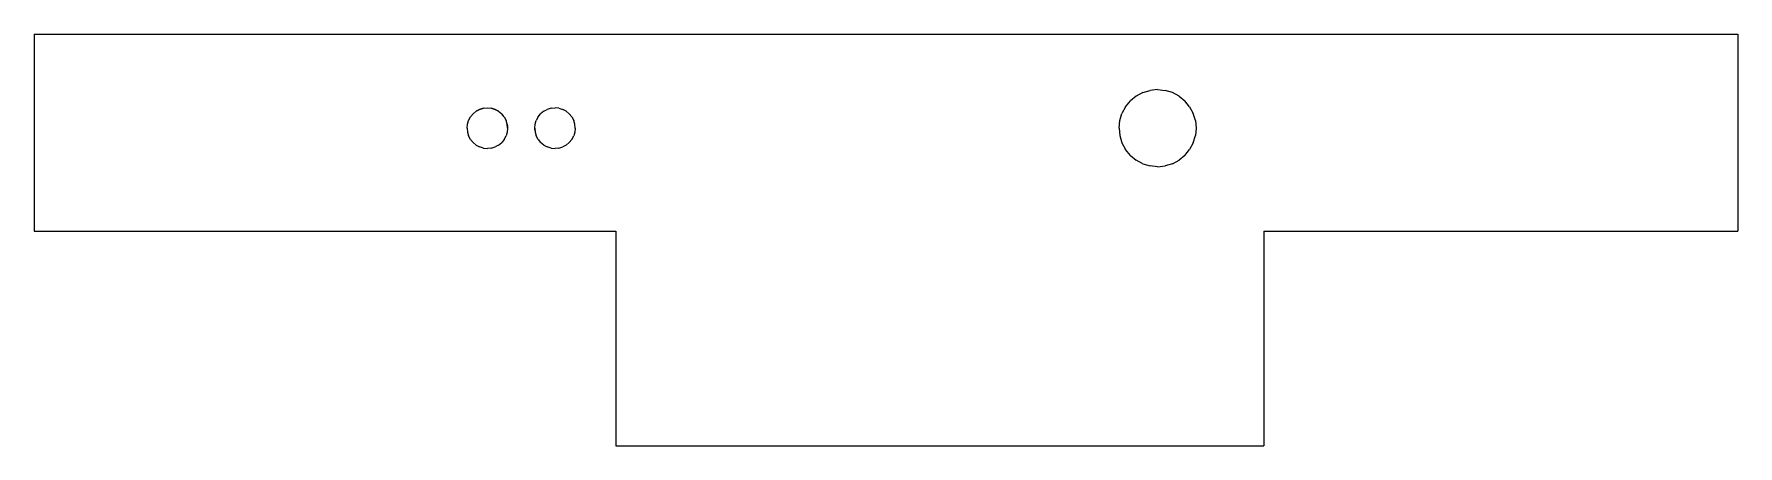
# Model space of a CAD drawing. Header units: millimetres. Extents: x 262 to 472, y 84 to 135.
import ezdxf

# ---------------------------------------------------------------- set-up
doc = ezdxf.new("R2010")
doc.units = ezdxf.units.MM
doc.header["$MEASUREMENT"] = 0
doc.layers.get('0').update_dxf_attribs({"linetype": 'CONTINUOUS'})

msp = doc.modelspace()

# ---------------------------------------------------------------- linework, layer by layer
at = {"color": 1}
for p, q in [((261.66, 135.01), (261.66, 110.71)), ((261.66, 135.01), (471.66, 135.01)), ((471.66, 135.01), (471.66, 110.71)), ((400.14, 128.15), (399.21, 128.06)), ((400.14, 128.15), (401.07, 128.06)), ((396.19, 126.04), (395.75, 125.22)), ((396.19, 126.04), (396.78, 126.76)), ((397.5, 127.35), (396.78, 126.76)), ((398.32, 127.79), (397.5, 127.35)), ((398.32, 127.79), (399.21, 128.06)), ((401.96, 127.79), (401.07, 128.06)), ((402.78, 127.35), (401.96, 127.79)), ((402.78, 127.35), (403.5, 126.76)), ((404.09, 126.04), (403.5, 126.76)), ((404.09, 126.04), (404.53, 125.22)), ((315.08, 123.89), (315.22, 124.36)), ((315.22, 124.36), (315.45, 124.79)), ((315.45, 124.79), (315.77, 125.17)), ((316.14, 125.48), (315.77, 125.17)), ((316.58, 125.71), (316.14, 125.48)), ((316.14, 125.48), (316.58, 125.71)), ((317.05, 125.85), (316.58, 125.71)), ((316.58, 125.71), (317.05, 125.85)), ((317.05, 125.85), (317.53, 125.9)), ((317.53, 125.9), (318.02, 125.85)), ((318.49, 125.71), (318.02, 125.85)), ((318.02, 125.85), (318.49, 125.71)), ((318.92, 125.48), (318.49, 125.71)), ((318.49, 125.71), (318.92, 125.48)), ((318.92, 125.48), (319.3, 125.17)), ((319.61, 124.79), (319.3, 125.17)), ((319.61, 124.79), (319.84, 124.36)), ((319.98, 123.89), (319.84, 124.36)), ((323.41, 123.89), (323.56, 124.36)), ((323.79, 124.79), (323.56, 124.36)), ((323.79, 124.79), (324.1, 125.17)), ((324.48, 125.48), (324.1, 125.17)), ((324.48, 125.48), (324.91, 125.71)), ((324.48, 125.48), (324.91, 125.71)), ((325.38, 125.85), (324.91, 125.71)), ((325.38, 125.85), (324.91, 125.71)), ((325.38, 125.85), (325.87, 125.9)), ((326.35, 125.85), (325.87, 125.9)), ((326.35, 125.85), (326.82, 125.71)), ((326.35, 125.85), (326.82, 125.71)), ((327.26, 125.48), (326.82, 125.71)), ((327.26, 125.48), (326.82, 125.71)), ((327.26, 125.48), (327.63, 125.17)), ((327.94, 124.79), (327.63, 125.17)), ((327.94, 124.79), (328.18, 124.36)), ((328.32, 123.89), (328.18, 124.36)), ((395.39, 123.4), (395.48, 124.33)), ((395.48, 124.33), (395.75, 125.22)), ((404.8, 124.33), (404.53, 125.22)), ((404.8, 124.33), (404.89, 123.4)), ((315.03, 123.4), (315.08, 123.89)), ((315.03, 123.4), (315.08, 122.91)), ((315.08, 122.91), (315.22, 122.45)), ((315.45, 122.01), (315.22, 122.45)), ((315.45, 122.01), (315.77, 121.63)), ((319.61, 122.01), (319.3, 121.63)), ((319.61, 122.01), (319.84, 122.45)), ((319.98, 122.91), (319.84, 122.45)), ((320.03, 123.4), (319.98, 123.89)), ((319.98, 123.89), (320.01, 123.59)), ((320.03, 123.4), (319.98, 122.91)), ((320.01, 123.59), (320.03, 123.4)), ((323.37, 123.4), (323.41, 123.89)), ((323.37, 123.4), (323.41, 122.91)), ((323.38, 123.21), (323.37, 123.4)), ((323.38, 123.21), (323.41, 122.91)), ((323.41, 122.91), (323.56, 122.45)), ((323.79, 122.01), (323.56, 122.45)), ((323.79, 122.01), (324.1, 121.63)), ((327.94, 122.01), (327.63, 121.63)), ((327.94, 122.01), (328.18, 122.45)), ((328.32, 122.91), (328.18, 122.45)), ((328.37, 123.4), (328.32, 123.89)), ((328.37, 123.4), (328.32, 122.91)), ((395.39, 123.4), (395.48, 122.48)), ((395.48, 122.48), (395.75, 121.58)), ((404.53, 121.58), (404.8, 122.48)), ((404.89, 123.4), (404.8, 122.48)), ((316.14, 121.32), (315.77, 121.63)), ((316.14, 121.32), (316.58, 121.09)), ((317.05, 120.95), (316.58, 121.09)), ((317.05, 120.95), (317.53, 120.9)), ((318.02, 120.95), (317.53, 120.9)), ((318.02, 120.95), (318.49, 121.09)), ((318.92, 121.32), (318.49, 121.09)), ((318.92, 121.32), (319.3, 121.63)), ((324.48, 121.32), (324.1, 121.63)), ((324.48, 121.32), (324.91, 121.09)), ((325.38, 120.95), (324.91, 121.09)), ((325.38, 120.95), (325.87, 120.9)), ((326.35, 120.95), (325.87, 120.9)), ((326.35, 120.95), (326.82, 121.09)), ((327.26, 121.32), (326.82, 121.09)), ((327.26, 121.32), (327.63, 121.63)), ((395.75, 121.58), (396.19, 120.76)), ((396.78, 120.04), (396.19, 120.76)), ((396.78, 120.04), (397.5, 119.45)), ((403.5, 120.04), (402.78, 119.45)), ((403.5, 120.04), (404.09, 120.76)), ((404.53, 121.58), (404.09, 120.76)), ((398.32, 119.01), (397.5, 119.45)), ((398.32, 119.01), (399.21, 118.74)), ((400.14, 118.65), (399.21, 118.74)), ((400.14, 118.65), (401.07, 118.74)), ((401.96, 119.01), (401.07, 118.74)), ((401.96, 119.01), (402.78, 119.45)), ((261.66, 110.71), (333.37, 110.71)), ((333.37, 110.71), (333.37, 84.21)), ((413.24, 110.71), (413.24, 84.21)), ((413.24, 110.71), (471.66, 110.71)), ((333.37, 84.21), (413.24, 84.21))]:
    msp.add_line(p, q, dxfattribs=at)

doc.saveas('drawing.dxf')
